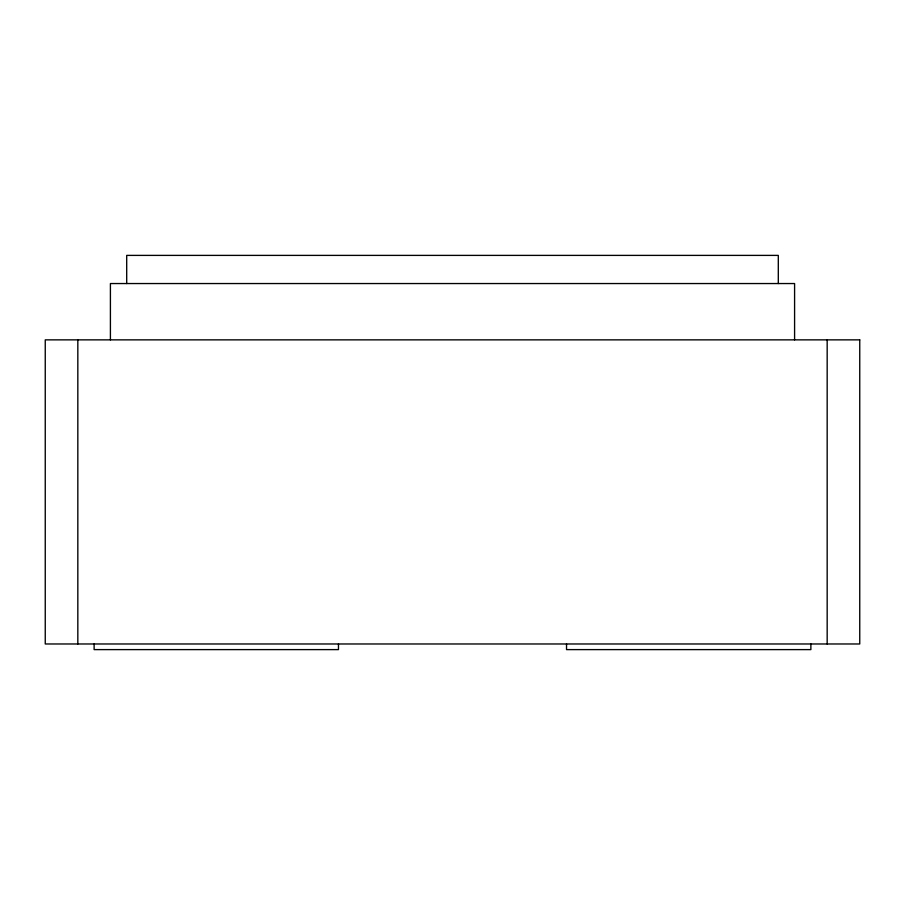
<?xml version="1.0" encoding="UTF-8"?>
<svg xmlns="http://www.w3.org/2000/svg" width="905" height="905" viewBox="0 0 905 905"><rect width="100%" height="100%" fill="white"/><g stroke="black" fill="none" stroke-linecap="round" stroke-linejoin="round"><path stroke-width="1.36" d="M827.17 339.861L827.17 643.975M810.88 643.975L810.88 649.609L566.53 649.609L566.53 643.975M794.59 339.861L794.59 283.548L110.41 283.548L110.41 339.861M778.3 283.548L778.3 255.391L126.7 255.391L126.7 283.548M338.47 643.975L338.47 649.609L94.12 649.609L94.12 643.975M77.83 339.861L77.83 643.975M859.75 339.861L45.25 339.861L45.25 643.975L859.75 643.975L859.75 339.861"/></g></svg>
